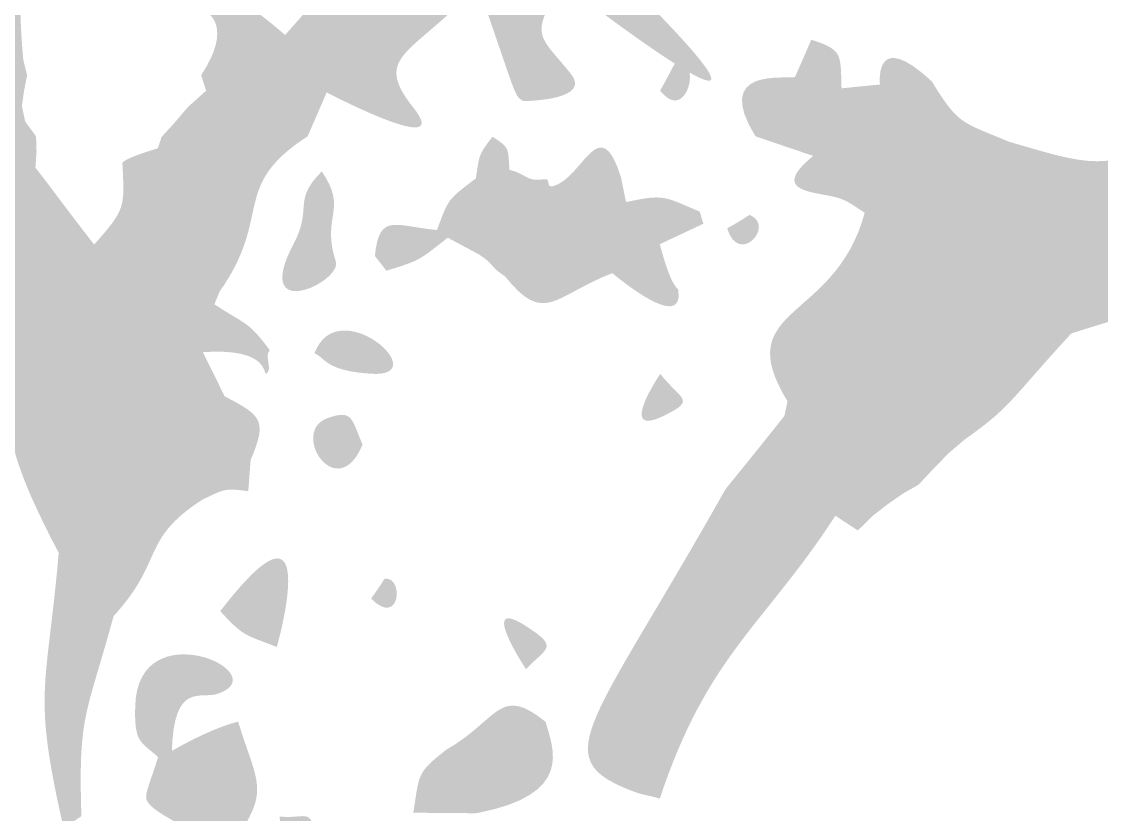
# Model space of a CAD drawing. Header units: millimetres. Extents: x 1061 to 1250, y 28 to 134.
# Drawn here: x 1211.73 to 1223.41, y 76.07 to 84.65 of the extents above; entities that cross this region are included whole.
import ezdxf

# ---------------------------------------------------------------- set-up
doc = ezdxf.new("R2010")
doc.units = ezdxf.units.MM

msp = doc.modelspace()

# ---------------------------------------------------------------- hatches: boundary and pattern name
at = {"true_color": 0x080808, "transparency": 33554687}
h = msp.add_hatch(color=18, dxfattribs=at)
edge = h.paths.add_edge_path(flags=0)
edge.add_spline(control_points=[(1212.711, 88.15), (1212.711, 88.15), (1213.281, 88.113), (1213.281, 88.113), (1213.579, 85.674), (1211.911, 86.324), (1211.742, 85.238), (1211.691, 84.908), (1211.745, 84.318), (1211.753, 84.238), (1211.753, 84.238), (1211.794, 84.072), (1211.794, 84.072), (1211.794, 84.072), (1211.761, 83.905), (1211.761, 83.905), (1211.761, 83.905), (1211.738, 83.739), (1211.738, 83.739), (1211.738, 83.739), (1211.773, 83.572), (1211.773, 83.572), (1211.773, 83.572), (1211.891, 83.41), (1211.891, 83.41), (1211.891, 83.41), (1211.896, 83.239), (1211.896, 83.239), (1211.896, 83.239), (1211.884, 83.072), (1211.884, 83.072), (1211.884, 83.072), (1212.013, 82.906), (1212.013, 82.906), (1212.053, 82.852), (1212.31, 82.507), (1212.519, 82.24), (1212.855, 82.621), (1212.85, 82.632), (1212.824, 83.121), (1212.822, 83.165), (1213.175, 83.272), (1213.207, 83.281), (1213.207, 83.281), (1213.248, 83.405), (1213.248, 83.405), (1213.248, 83.405), (1213.371, 83.538), (1213.371, 83.538), (1213.371, 83.538), (1213.536, 83.731), (1213.536, 83.731), (1213.536, 83.731), (1213.73, 83.905), (1213.73, 83.905), (1213.73, 83.905), (1213.922, 83.705), (1213.922, 83.705), (1213.61, 83.099), (1213.901, 83.04), (1213.681, 82.414), (1213.548, 82.038), (1213.385, 82.135), (1213.321, 81.733), (1213.098, 80.802), (1213.372, 80.775), (1213.615, 80.318), (1213.615, 80.318), (1213.712, 80.258), (1213.712, 80.258), (1213.831, 79.862), (1213.752, 79.886), (1213.688, 79.48), (1213.014, 79.042), (1213.286, 78.83), (1212.729, 78.22), (1212.303, 78.525), (1212.289, 78.539), (1212.258, 79.059), (1212.258, 79.059), (1212.477, 79.139), (1212.477, 79.139), (1212.669, 78.974), (1212.637, 78.673), (1212.75, 78.905), (1212.84, 79.089), (1212.59, 79.073), (1212.68, 79.258), (1212.749, 79.582), (1212.728, 79.55), (1212.733, 79.91), (1212.849, 80.486), (1212.768, 80.691), (1212.744, 80.754), (1212.554, 81.237), (1212.308, 81.048), (1212.169, 81.54), (1212.169, 81.54), (1212.178, 81.885), (1212.178, 81.885), (1212.156, 81.942), (1212.09, 82.112), (1211.626, 82.406), (1211.626, 82.406), (1211.56, 82.573), (1211.56, 82.573), (1211.56, 82.573), (1211.513, 82.739), (1211.513, 82.739), (1211.513, 82.739), (1211.448, 82.906), (1211.448, 82.906), (1211.448, 82.906), (1211.396, 83.072), (1211.396, 83.072), (1211.396, 83.072), (1211.412, 83.239), (1211.412, 83.239), (1211.412, 83.239), (1211.46, 83.405), (1211.46, 83.405), (1211.46, 83.405), (1211.452, 83.572), (1211.452, 83.572), (1211.452, 83.572), (1211.238, 83.739), (1211.238, 83.739), (1211.277, 84.257), (1211.207, 84.345), (1211.175, 84.385), (1210.574, 85.142), (1211.284, 86.02), (1211.617, 86.999), (1212.308, 87.516), (1212.782, 87.056), (1212.869, 87.902), (1212.869, 87.902), (1212.711, 88.15), (1212.711, 88.15)], knot_values=[0, 0, 0, 0, 1, 1, 1, 2, 2, 2, 3, 3, 3, 4, 4, 4, 5, 5, 5, 6, 6, 6, 7, 7, 7, 8, 8, 8, 9, 9, 9, 10, 10, 10, 11, 11, 11, 12, 12, 12, 13, 13, 13, 14, 14, 14, 15, 15, 15, 16, 16, 16, 17, 17, 17, 18, 18, 18, 19, 19, 19, 20, 20, 20, 21, 21, 21, 22, 22, 22, 23, 23, 23, 24, 24, 24, 25, 25, 25, 26, 26, 26, 27, 27, 27, 28, 28, 28, 29, 29, 29, 30, 30, 30, 31, 31, 31, 32, 32, 32, 33, 33, 33, 34, 34, 34, 35, 35, 35, 36, 36, 36, 37, 37, 37, 38, 38, 38, 39, 39, 39, 40, 40, 40, 41, 41, 41, 42, 42, 42, 43, 43, 43, 44, 44, 44, 45, 45, 45, 46, 46, 46, 46], degree=3, periodic=1)
h = msp.add_hatch(color=18, dxfattribs=at)
edge = h.paths.add_edge_path(flags=0)
edge.add_spline(control_points=[(1217.803, 86.113), (1217.499, 85.597), (1217.384, 85.667), (1217.316, 85.061), (1216.969, 85.146), (1216.993, 85.095), (1216.665, 85.047), (1215.974, 84.287), (1215.511, 84.298), (1215.971, 83.72), (1216.407, 83.173), (1215.101, 83.85), (1215.033, 83.886), (1215.033, 83.886), (1214.827, 83.411), (1214.827, 83.411), (1213.985, 82.867), (1214.455, 82.551), (1213.875, 81.731), (1213.875, 81.731), (1213.321, 81.733), (1213.321, 81.733), (1213.385, 82.135), (1213.548, 82.038), (1213.681, 82.414), (1213.901, 83.04), (1213.61, 83.099), (1213.922, 83.705), (1213.922, 83.705), (1214.583, 84.507), (1214.583, 84.507), (1215.036, 85.021), (1215.043, 84.998), (1215.291, 85.628), (1216.254, 85.245), (1216.25, 85.238), (1216.262, 85.252), (1216.48, 85.508), (1216.382, 85.567), (1216.661, 85.731), (1217.275, 86.015), (1217.236, 86.531), (1217.803, 86.113)], knot_values=[0, 0, 0, 0, 1, 1, 1, 2, 2, 2, 3, 3, 3, 4, 4, 4, 5, 5, 5, 6, 6, 6, 7, 7, 7, 8, 8, 8, 9, 9, 9, 10, 10, 10, 11, 11, 11, 12, 12, 12, 13, 13, 13, 14, 14, 14, 14], degree=3, periodic=1)
h = msp.add_hatch(color=18, dxfattribs=at)
edge = h.paths.add_edge_path(flags=0)
edge.add_spline(control_points=[(1223.8, 85.511), (1224.198, 85.695), (1224.329, 85.535), (1224.176, 85.125), (1223.305, 84.192), (1223.785, 85.47), (1223.8, 85.511)], knot_values=[0, 0, 0, 0, 1, 1, 1, 2, 2, 2, 2], degree=3, periodic=1)
h = msp.add_hatch(color=18, dxfattribs=at)
edge = h.paths.add_edge_path(flags=0)
edge.add_spline(control_points=[(1214.583, 84.507), (1214.583, 84.507), (1213.922, 83.705), (1213.922, 83.705), (1213.922, 83.705), (1213.73, 83.905), (1213.73, 83.905), (1213.73, 83.905), (1213.675, 84.072), (1213.675, 84.072), (1214.022, 84.594), (1213.745, 84.745), (1213.745, 84.747), (1213.538, 85.429), (1214.53, 84.553), (1214.583, 84.507)], knot_values=[0, 0, 0, 0, 1, 1, 1, 2, 2, 2, 3, 3, 3, 4, 4, 4, 5, 5, 5, 5], degree=3, periodic=1)
h = msp.add_hatch(color=18, dxfattribs=at)
edge = h.paths.add_edge_path(flags=0)
edge.add_spline(control_points=[(1216.665, 85.047), (1216.993, 85.095), (1216.969, 85.146), (1217.316, 85.061), (1217.316, 85.061), (1217.484, 84.906), (1217.484, 84.906), (1217.243, 84.49), (1217.361, 84.471), (1217.672, 84.089), (1217.903, 83.805), (1217.209, 83.793), (1217.162, 83.792), (1217.055, 83.84), (1217.083, 83.867), (1216.665, 85.047)], knot_values=[0, 0, 0, 0, 1, 1, 1, 2, 2, 2, 3, 3, 3, 4, 4, 4, 5, 5, 5, 5], degree=3, periodic=1)
h = msp.add_hatch(color=18, dxfattribs=at)
edge = h.paths.add_edge_path(flags=0)
edge.add_spline(control_points=[(1218.069, 85.131), (1218.46, 84.899), (1218.435, 84.925), (1218.46, 84.899), (1220.408, 82.921), (1217.854, 84.864), (1217.814, 84.897), (1218.068, 85.12), (1218.053, 85.1), (1218.069, 85.131)], knot_values=[0, 0, 0, 0, 1, 1, 1, 2, 2, 2, 3, 3, 3, 3], degree=3, periodic=1)
h = msp.add_hatch(color=18, dxfattribs=at)
edge = h.paths.add_edge_path(flags=0)
edge.add_spline(control_points=[(1221.574, 84.006), (1221.574, 84.006), (1221.282, 83.738), (1221.282, 83.738), (1221.282, 83.738), (1221.014, 83.972), (1221.014, 83.972), (1221.01, 84.018), (1220.965, 84.572), (1221.574, 84.006)], knot_values=[0, 0, 0, 0, 1, 1, 1, 2, 2, 2, 3, 3, 3, 3], degree=3, periodic=1)
h = msp.add_hatch(color=18, dxfattribs=at)
edge = h.paths.add_edge_path(flags=0)
edge.add_spline(control_points=[(1220.272, 84.456), (1220.614, 84.347), (1220.587, 84.301), (1220.599, 83.93), (1220.315, 83.921), (1220.325, 83.894), (1220.096, 84.052), (1220.096, 84.052), (1220.272, 84.456), (1220.272, 84.456)], knot_values=[0, 0, 0, 0, 1, 1, 1, 2, 2, 2, 3, 3, 3, 3], degree=3, periodic=1)
h = msp.add_hatch(color=18, dxfattribs=at)
edge = h.paths.add_edge_path(flags=0)
edge.add_spline(control_points=[(1218.637, 83.905), (1218.802, 84.194), (1218.778, 84.185), (1218.802, 84.194), (1219.103, 84.302), (1218.935, 83.521), (1218.637, 83.905)], knot_values=[0, 0, 0, 0, 1, 1, 1, 2, 2, 2, 2], degree=3, periodic=1)
h = msp.add_hatch(color=18, dxfattribs=at)
edge = h.paths.add_edge_path(flags=0)
edge.add_spline(control_points=[(1220.096, 84.052), (1220.325, 83.894), (1220.315, 83.921), (1220.599, 83.93), (1220.599, 83.93), (1221.014, 83.972), (1221.014, 83.972), (1221.014, 83.972), (1221.282, 83.738), (1221.282, 83.738), (1221.357, 83.348), (1221.284, 83.124), (1223.396, 82.444), (1223.28, 82.223), (1223.27, 82.252), (1222.941, 81.892), (1222.792, 82.905), (1222.362, 82.183), (1221.422, 81.794), (1220.733, 81.508), (1221.75, 82.821), (1220.945, 82.891), (1220.945, 82.891), (1220.775, 83.064), (1220.775, 83.064), (1220.775, 83.064), (1220.292, 83.199), (1220.292, 83.199), (1220.292, 83.199), (1219.668, 83.411), (1219.668, 83.411), (1219.201, 84.165), (1219.995, 84.026), (1220.096, 84.052)], knot_values=[0, 0, 0, 0, 1, 1, 1, 2, 2, 2, 3, 3, 3, 4, 4, 4, 5, 5, 5, 6, 6, 6, 7, 7, 7, 8, 8, 8, 9, 9, 9, 10, 10, 10, 11, 11, 11, 11], degree=3, periodic=1)
h = msp.add_hatch(color=18, dxfattribs=at)
edge = h.paths.add_edge_path(flags=0)
edge.add_spline(control_points=[(1221.574, 84.006), (1221.863, 83.536), (1221.891, 83.57), (1222.405, 83.354), (1223.406, 83.058), (1223.416, 83.058), (1224.387, 83.44), (1224.747, 83.169), (1224.786, 83.008), (1224.375, 82.797), (1224.298, 82.765), (1224.306, 82.775), (1223.396, 82.444), (1221.284, 83.124), (1221.357, 83.348), (1221.282, 83.738), (1221.282, 83.738), (1221.574, 84.006), (1221.574, 84.006)], knot_values=[0, 0, 0, 0, 1, 1, 1, 2, 2, 2, 3, 3, 3, 4, 4, 4, 5, 5, 5, 6, 6, 6, 6], degree=3, periodic=1)
h = msp.add_hatch(color=18, dxfattribs=at)
edge = h.paths.add_edge_path(flags=0)
edge.add_spline(control_points=[(1211.028, 83.4), (1211.028, 83.4), (1211.238, 83.739), (1211.238, 83.739), (1211.238, 83.739), (1211.452, 83.572), (1211.452, 83.572), (1211.452, 83.572), (1211.46, 83.405), (1211.46, 83.405), (1211.46, 83.405), (1211.412, 83.239), (1211.412, 83.239), (1211.412, 83.239), (1211.396, 83.072), (1211.396, 83.072), (1211.396, 83.072), (1211.448, 82.906), (1211.448, 82.906), (1211.448, 82.906), (1211.513, 82.739), (1211.513, 82.739), (1211.513, 82.739), (1211.56, 82.573), (1211.56, 82.573), (1211.56, 82.573), (1211.626, 82.406), (1211.626, 82.406), (1212.09, 82.112), (1212.156, 81.942), (1212.178, 81.885), (1212.178, 81.885), (1212.13, 81.638), (1212.13, 81.638), (1211.717, 81.632), (1211.742, 81.633), (1211.352, 81.729), (1211.046, 83.27), (1211.055, 83.267), (1211.028, 83.4)], knot_values=[0, 0, 0, 0, 1, 1, 1, 2, 2, 2, 3, 3, 3, 4, 4, 4, 5, 5, 5, 6, 6, 6, 7, 7, 7, 8, 8, 8, 9, 9, 9, 10, 10, 10, 11, 11, 11, 12, 12, 12, 13, 13, 13, 13], degree=3, periodic=1)
h = msp.add_hatch(color=18, dxfattribs=at)
edge = h.paths.add_edge_path(flags=0)
edge.add_spline(control_points=[(1217.009, 83.049), (1217.22, 82.993), (1217.176, 82.918), (1217.394, 82.947), (1217.454, 82.955), (1217.403, 82.852), (1217.478, 82.871), (1217.804, 82.953), (1217.982, 83.71), (1218.215, 82.966), (1217.38, 82.34), (1217.051, 81.992), (1216.961, 81.896), (1216.794, 82.006), (1216.848, 82.021), (1216.687, 82.128), (1216.661, 82.145), (1216.687, 82.128), (1216.342, 82.314), (1216.676, 82.539), (1216.68, 82.522), (1216.823, 82.914), (1216.823, 82.914), (1217.009, 83.049), (1217.009, 83.049)], knot_values=[0, 0, 0, 0, 1, 1, 1, 2, 2, 2, 3, 3, 3, 4, 4, 4, 5, 5, 5, 6, 6, 6, 7, 7, 7, 8, 8, 8, 8], degree=3, periodic=1)
h = msp.add_hatch(color=18, dxfattribs=at)
edge = h.paths.add_edge_path(flags=0)
edge.add_spline(control_points=[(1216.826, 83.406), (1217.02, 83.284), (1216.99, 83.279), (1217.009, 83.049), (1217.009, 83.049), (1216.823, 82.914), (1216.823, 82.914), (1216.823, 82.914), (1216.645, 82.955), (1216.645, 82.955), (1216.686, 83.208), (1216.667, 83.203), (1216.826, 83.406)], knot_values=[0, 0, 0, 0, 1, 1, 1, 2, 2, 2, 3, 3, 3, 4, 4, 4, 4], degree=3, periodic=1)
h = msp.add_hatch(color=18, dxfattribs=at)
edge = h.paths.add_edge_path(flags=0)
edge.add_spline(control_points=[(1220.292, 83.199), (1220.292, 83.199), (1220.775, 83.064), (1220.775, 83.064), (1220.775, 83.064), (1220.945, 82.891), (1220.945, 82.891), (1220.945, 82.891), (1220.849, 82.583), (1220.849, 82.583), (1220.583, 82.767), (1220.592, 82.739), (1220.298, 82.8), (1219.994, 82.863), (1220.048, 82.996), (1220.292, 83.199)], knot_values=[0, 0, 0, 0, 1, 1, 1, 2, 2, 2, 3, 3, 3, 4, 4, 4, 5, 5, 5, 5], degree=3, periodic=1)
h = msp.add_hatch(color=18, dxfattribs=at)
edge = h.paths.add_edge_path(flags=0)
edge.add_spline(control_points=[(1214.98, 83.031), (1215.269, 82.607), (1214.969, 82.559), (1215.131, 82.057), (1215.203, 81.835), (1214.213, 81.373), (1214.678, 82.254), (1214.881, 82.636), (1214.66, 82.715), (1214.98, 83.031)], knot_values=[0, 0, 0, 0, 1, 1, 1, 2, 2, 2, 3, 3, 3, 3], degree=3, periodic=1)
h = msp.add_hatch(color=18, dxfattribs=at)
edge = h.paths.add_edge_path(flags=0)
edge.add_spline(control_points=[(1216.645, 82.955), (1216.645, 82.955), (1216.823, 82.914), (1216.823, 82.914), (1216.68, 82.522), (1216.676, 82.539), (1216.342, 82.314), (1216.342, 82.314), (1216.225, 82.397), (1216.225, 82.397), (1216.352, 82.739), (1216.339, 82.723), (1216.645, 82.955)], knot_values=[0, 0, 0, 0, 1, 1, 1, 2, 2, 2, 3, 3, 3, 4, 4, 4, 4], degree=3, periodic=1)
h = msp.add_hatch(color=18, dxfattribs=at)
edge = h.paths.add_edge_path(flags=0)
edge.add_spline(control_points=[(1218.215, 82.966), (1218.215, 82.966), (1218.269, 82.699), (1218.269, 82.699), (1218.269, 82.699), (1218.249, 82.573), (1218.249, 82.573), (1218.249, 82.573), (1218.232, 82.437), (1218.232, 82.437), (1218.13, 82.189), (1218.152, 82.204), (1218.121, 81.931), (1217.488, 81.685), (1217.39, 81.36), (1216.961, 81.896), (1217.051, 81.992), (1217.38, 82.34), (1218.215, 82.966)], knot_values=[0, 0, 0, 0, 1, 1, 1, 2, 2, 2, 3, 3, 3, 4, 4, 4, 5, 5, 5, 6, 6, 6, 6], degree=3, periodic=1)
h = msp.add_hatch(color=18, dxfattribs=at)
edge = h.paths.add_edge_path(flags=0)
edge.add_spline(control_points=[(1220.945, 82.891), (1221.75, 82.821), (1220.733, 81.508), (1221.422, 81.794), (1222.362, 82.183), (1222.792, 82.905), (1222.941, 81.892), (1222.777, 81.661), (1222.699, 81.552), (1220.532, 79.306), (1219.765, 78.121), (1219.151, 77.806), (1218.634, 76.246), (1218.454, 76.298), (1218.468, 76.275), (1218.293, 76.345), (1217.416, 76.696), (1217.915, 77.055), (1219.323, 79.556), (1219.364, 79.63), (1219.372, 79.618), (1219.981, 80.386), (1220.347, 80.417), (1220.821, 80.656), (1221.618, 81.21), (1221.038, 81.539), (1220.976, 81.502), (1220.443, 81.077), (1220.164, 80.855), (1220.235, 80.818), (1220.015, 80.544), (1219.379, 81.583), (1220.528, 81.389), (1220.849, 82.583), (1220.849, 82.583), (1220.945, 82.891), (1220.945, 82.891)], knot_values=[0, 0, 0, 0, 1, 1, 1, 2, 2, 2, 3, 3, 3, 4, 4, 4, 5, 5, 5, 6, 6, 6, 7, 7, 7, 8, 8, 8, 9, 9, 9, 10, 10, 10, 11, 11, 11, 12, 12, 12, 12], degree=3, periodic=1)
h = msp.add_hatch(color=18, dxfattribs=at)
edge = h.paths.add_edge_path(flags=0)
edge.add_spline(control_points=[(1218.269, 82.699), (1218.683, 82.788), (1218.673, 82.763), (1219.066, 82.596), (1219.066, 82.596), (1219.105, 82.465), (1219.105, 82.465), (1219.105, 82.465), (1218.634, 82.244), (1218.634, 82.244), (1218.634, 82.244), (1218.232, 82.437), (1218.232, 82.437), (1218.232, 82.437), (1218.249, 82.573), (1218.249, 82.573), (1218.249, 82.573), (1218.269, 82.699), (1218.269, 82.699)], knot_values=[0, 0, 0, 0, 1, 1, 1, 2, 2, 2, 3, 3, 3, 4, 4, 4, 5, 5, 5, 6, 6, 6, 6], degree=3, periodic=1)
h = msp.add_hatch(color=18, dxfattribs=at)
edge = h.paths.add_edge_path(flags=0)
edge.add_spline(control_points=[(1224.375, 82.797), (1224.396, 82.786), (1224.376, 82.794), (1224.859, 82.646), (1224.859, 82.646), (1224.723, 82.326), (1224.723, 82.326), (1224.723, 82.326), (1224.558, 82.304), (1224.558, 82.304), (1224.558, 82.304), (1224.394, 82.275), (1224.394, 82.275), (1224.394, 82.275), (1224.229, 82.255), (1224.229, 82.255), (1224.229, 82.255), (1224.065, 82.263), (1224.065, 82.263), (1224.036, 82.248), (1223.426, 81.938), (1223.892, 81.897), (1225.065, 81.795), (1223.114, 81.313), (1223.078, 81.273), (1222.396, 80.531), (1222.445, 80.497), (1221.926, 80.127), (1221.926, 80.127), (1221.762, 79.987), (1221.762, 79.987), (1221.762, 79.987), (1221.597, 79.82), (1221.597, 79.82), (1221.597, 79.82), (1221.433, 79.643), (1221.433, 79.643), (1221.433, 79.643), (1221.268, 79.549), (1221.268, 79.549), (1221.268, 79.549), (1221.104, 79.435), (1221.104, 79.435), (1221.104, 79.435), (1220.939, 79.307), (1220.939, 79.307), (1220.939, 79.307), (1220.775, 79.147), (1220.775, 79.147), (1220.775, 79.147), (1220.532, 79.306), (1220.532, 79.306), (1222.699, 81.552), (1222.777, 81.661), (1222.941, 81.892), (1223.27, 82.252), (1223.28, 82.223), (1223.396, 82.444), (1224.306, 82.775), (1224.298, 82.765), (1224.375, 82.797)], knot_values=[0, 0, 0, 0, 1, 1, 1, 2, 2, 2, 3, 3, 3, 4, 4, 4, 5, 5, 5, 6, 6, 6, 7, 7, 7, 8, 8, 8, 9, 9, 9, 10, 10, 10, 11, 11, 11, 12, 12, 12, 13, 13, 13, 14, 14, 14, 15, 15, 15, 16, 16, 16, 17, 17, 17, 18, 18, 18, 19, 19, 19, 20, 20, 20, 20], degree=3, periodic=1)
h = msp.add_hatch(color=18, dxfattribs=at)
edge = h.paths.add_edge_path(flags=0)
edge.add_spline(control_points=[(1216.225, 82.397), (1216.225, 82.397), (1216.342, 82.314), (1216.342, 82.314), (1216.035, 82.075), (1216.053, 82.071), (1215.678, 81.957), (1215.678, 81.957), (1215.554, 82.117), (1215.554, 82.117), (1215.6, 82.586), (1215.767, 82.442), (1216.225, 82.397)], knot_values=[0, 0, 0, 0, 1, 1, 1, 2, 2, 2, 3, 3, 3, 4, 4, 4, 4], degree=3, periodic=1)
h = msp.add_hatch(color=18, dxfattribs=at)
edge = h.paths.add_edge_path(flags=0)
edge.add_spline(control_points=[(1219.363, 82.415), (1219.615, 82.557), (1219.594, 82.566), (1219.615, 82.557), (1219.881, 82.433), (1219.484, 82.005), (1219.363, 82.415)], knot_values=[0, 0, 0, 0, 1, 1, 1, 2, 2, 2, 2], degree=3, periodic=1)
h = msp.add_hatch(color=18, dxfattribs=at)
edge = h.paths.add_edge_path(flags=0)
edge.add_spline(control_points=[(1218.232, 82.437), (1218.232, 82.437), (1218.634, 82.244), (1218.634, 82.244), (1218.769, 81.735), (1218.829, 81.786), (1218.835, 81.743), (1218.895, 81.282), (1218.166, 81.893), (1218.121, 81.931), (1218.152, 82.204), (1218.13, 82.189), (1218.232, 82.437)], knot_values=[0, 0, 0, 0, 1, 1, 1, 2, 2, 2, 3, 3, 3, 4, 4, 4, 4], degree=3, periodic=1)
for points in [[(1212.178, 81.885), (1212.169, 81.54), (1212.13, 81.638)], [(1212.554, 79.237), (1212.477, 79.139), (1212.258, 79.059)]]:
    msp.add_hatch(color=18, dxfattribs=at).paths.add_polyline_path(points, flags=0)
h = msp.add_hatch(color=18, dxfattribs=at)
edge = h.paths.add_edge_path(flags=0)
edge.add_spline(control_points=[(1221.738, 81.287), (1221.939, 81.561), (1222.074, 81.89), (1222.033, 81.556), (1222.029, 81.524), (1222.033, 81.556), (1221.738, 81.287)], knot_values=[0, 0, 0, 0, 1, 1, 1, 2, 2, 2, 2], degree=3, periodic=1)
h = msp.add_hatch(color=18, dxfattribs=at)
edge = h.paths.add_edge_path(flags=0)
edge.add_spline(control_points=[(1211.352, 81.729), (1211.742, 81.633), (1211.717, 81.632), (1212.13, 81.638), (1212.13, 81.638), (1212.169, 81.54), (1212.169, 81.54), (1212.308, 81.048), (1212.554, 81.237), (1212.744, 80.754), (1212.768, 80.691), (1212.849, 80.486), (1212.733, 79.91), (1212.728, 79.55), (1212.749, 79.582), (1212.68, 79.258), (1212.68, 79.258), (1212.554, 79.237), (1212.554, 79.237), (1212.554, 79.237), (1212.258, 79.059), (1212.258, 79.059), (1212.258, 79.059), (1212.136, 78.905), (1212.136, 78.905), (1211.442, 80.219), (1211.652, 80.267), (1211.352, 81.729)], knot_values=[0, 0, 0, 0, 1, 1, 1, 2, 2, 2, 3, 3, 3, 4, 4, 4, 5, 5, 5, 6, 6, 6, 7, 7, 7, 8, 8, 8, 9, 9, 9, 9], degree=3, periodic=1)
h = msp.add_hatch(color=18, dxfattribs=at)
edge = h.paths.add_edge_path(flags=0)
edge.add_spline(control_points=[(1213.321, 81.733), (1213.321, 81.733), (1213.875, 81.731), (1213.875, 81.731), (1213.875, 81.731), (1213.819, 81.594), (1213.819, 81.594), (1213.819, 81.594), (1213.694, 81.076), (1213.694, 81.076), (1213.694, 81.076), (1213.93, 80.598), (1213.93, 80.598), (1213.93, 80.598), (1213.615, 80.318), (1213.615, 80.318), (1213.372, 80.775), (1213.098, 80.802), (1213.321, 81.733)], knot_values=[0, 0, 0, 0, 1, 1, 1, 2, 2, 2, 3, 3, 3, 4, 4, 4, 5, 5, 5, 6, 6, 6, 6], degree=3, periodic=1)
h = msp.add_hatch(color=18, dxfattribs=at)
edge = h.paths.add_edge_path(flags=0)
edge.add_spline(control_points=[(1214.9, 81.063), (1215.157, 81.744), (1216.215, 80.797), (1215.516, 80.842), (1215.006, 80.874), (1215.018, 81.021), (1214.9, 81.063)], knot_values=[0, 0, 0, 0, 1, 1, 1, 2, 2, 2, 2], degree=3, periodic=1)
h = msp.add_hatch(color=18, dxfattribs=at)
edge = h.paths.add_edge_path(flags=0)
edge.add_spline(control_points=[(1213.819, 81.594), (1214.154, 81.37), (1214.177, 81.424), (1214.419, 81.095), (1214.352, 81.045), (1214.451, 80.896), (1214.384, 80.846), (1214.337, 80.811), (1214.439, 81.126), (1213.694, 81.076), (1213.694, 81.076), (1213.819, 81.594), (1213.819, 81.594)], knot_values=[0, 0, 0, 0, 1, 1, 1, 2, 2, 2, 3, 3, 3, 4, 4, 4, 4], degree=3, periodic=1)
h = msp.add_hatch(color=18, dxfattribs=at)
edge = h.paths.add_edge_path(flags=0)
edge.add_spline(control_points=[(1221.618, 81.21), (1220.821, 80.656), (1220.347, 80.417), (1219.981, 80.386), (1219.981, 80.386), (1220.015, 80.544), (1220.015, 80.544), (1220.235, 80.818), (1220.164, 80.855), (1220.443, 81.077), (1220.976, 81.502), (1221.038, 81.539), (1221.618, 81.21)], knot_values=[0, 0, 0, 0, 1, 1, 1, 2, 2, 2, 3, 3, 3, 4, 4, 4, 4], degree=3, periodic=1)
h = msp.add_hatch(color=18, dxfattribs=at)
edge = h.paths.add_edge_path(flags=0)
edge.add_spline(control_points=[(1218.639, 80.841), (1218.835, 80.59), (1218.997, 80.566), (1218.782, 80.442), (1218.112, 80.056), (1218.62, 80.813), (1218.639, 80.841)], knot_values=[0, 0, 0, 0, 1, 1, 1, 2, 2, 2, 2], degree=3, periodic=1)
h = msp.add_hatch(color=18, dxfattribs=at)
edge = h.paths.add_edge_path(flags=0)
edge.add_spline(control_points=[(1213.93, 80.598), (1214.335, 80.388), (1214.391, 80.335), (1214.21, 79.907), (1214.21, 79.907), (1213.712, 80.258), (1213.712, 80.258), (1213.712, 80.258), (1213.615, 80.318), (1213.615, 80.318), (1213.615, 80.318), (1213.93, 80.598), (1213.93, 80.598)], knot_values=[0, 0, 0, 0, 1, 1, 1, 2, 2, 2, 3, 3, 3, 4, 4, 4, 4], degree=3, periodic=1)
h = msp.add_hatch(color=18, dxfattribs=at)
edge = h.paths.add_edge_path(flags=0)
edge.add_spline(control_points=[(1215.421, 80.076), (1215.145, 79.411), (1214.625, 80.217), (1215.044, 80.363), (1215.319, 80.459), (1215.299, 80.354), (1215.421, 80.076)], knot_values=[0, 0, 0, 0, 1, 1, 1, 2, 2, 2, 2], degree=3, periodic=1)
h = msp.add_hatch(color=18, dxfattribs=at)
edge = h.paths.add_edge_path(flags=0)
edge.add_spline(control_points=[(1213.712, 80.258), (1213.712, 80.258), (1214.21, 79.907), (1214.21, 79.907), (1214.21, 79.907), (1214.185, 79.572), (1214.185, 79.572), (1213.917, 79.606), (1213.931, 79.593), (1213.688, 79.48), (1213.752, 79.886), (1213.831, 79.862), (1213.712, 80.258)], knot_values=[0, 0, 0, 0, 1, 1, 1, 2, 2, 2, 3, 3, 3, 4, 4, 4, 4], degree=3, periodic=1)
h = msp.add_hatch(color=18, dxfattribs=at)
edge = h.paths.add_edge_path(flags=0)
edge.add_spline(control_points=[(1212.113, 79.744), (1212.213, 79.416), (1212.462, 79.073), (1212.234, 79.348), (1212.213, 79.373), (1212.234, 79.348), (1212.113, 79.744)], knot_values=[0, 0, 0, 0, 1, 1, 1, 2, 2, 2, 2], degree=3, periodic=1)
h = msp.add_hatch(color=18, dxfattribs=at)
edge = h.paths.add_edge_path(flags=0)
edge.add_spline(control_points=[(1213.882, 78.274), (1215.004, 79.733), (1214.512, 77.941), (1214.493, 77.886), (1214.15, 78.023), (1214.142, 77.99), (1213.882, 78.274)], knot_values=[0, 0, 0, 0, 1, 1, 1, 2, 2, 2, 2], degree=3, periodic=1)
h = msp.add_hatch(color=18, dxfattribs=at)
edge = h.paths.add_edge_path(flags=0)
edge.add_spline(control_points=[(1212.554, 79.237), (1212.554, 79.237), (1212.68, 79.258), (1212.68, 79.258), (1212.59, 79.073), (1212.84, 79.089), (1212.75, 78.905), (1212.637, 78.673), (1212.669, 78.974), (1212.477, 79.139), (1212.477, 79.139), (1212.554, 79.237), (1212.554, 79.237)], knot_values=[0, 0, 0, 0, 1, 1, 1, 2, 2, 2, 3, 3, 3, 4, 4, 4, 4], degree=3, periodic=1)
h = msp.add_hatch(color=18, dxfattribs=at)
edge = h.paths.add_edge_path(flags=0)
edge.add_spline(control_points=[(1212.258, 79.059), (1212.289, 78.539), (1212.303, 78.525), (1212.729, 78.22), (1212.433, 77.134), (1212.346, 77.168), (1212.381, 76.056), (1212.381, 76.056), (1212.189, 75.926), (1212.189, 75.926), (1211.848, 77.416), (1212.005, 77.403), (1212.136, 78.905), (1212.136, 78.905), (1212.258, 79.059), (1212.258, 79.059)], knot_values=[0, 0, 0, 0, 1, 1, 1, 2, 2, 2, 3, 3, 3, 4, 4, 4, 5, 5, 5, 5], degree=3, periodic=1)
h = msp.add_hatch(color=18, dxfattribs=at)
edge = h.paths.add_edge_path(flags=0)
edge.add_spline(control_points=[(1215.513, 78.41), (1215.67, 78.626), (1215.648, 78.626), (1215.67, 78.626), (1215.871, 78.633), (1215.822, 78.095), (1215.513, 78.41)], knot_values=[0, 0, 0, 0, 1, 1, 1, 2, 2, 2, 2], degree=3, periodic=1)
h = msp.add_hatch(color=18, dxfattribs=at)
edge = h.paths.add_edge_path(flags=0)
edge.add_spline(control_points=[(1217.187, 77.646), (1217.17, 77.673), (1216.597, 78.548), (1217.3, 78.035), (1217.517, 77.877), (1217.379, 77.848), (1217.187, 77.646)], knot_values=[0, 0, 0, 0, 1, 1, 1, 2, 2, 2, 2], degree=3, periodic=1)
h = msp.add_hatch(color=18, dxfattribs=at)
edge = h.paths.add_edge_path(flags=0)
edge.add_spline(control_points=[(1213.211, 76.695), (1213.016, 76.868), (1212.951, 76.849), (1212.963, 77.25), (1212.994, 78.285), (1214.506, 77.601), (1213.855, 77.38), (1213.672, 77.317), (1213.381, 77.518), (1213.359, 76.761), (1213.359, 76.761), (1213.211, 76.695), (1213.211, 76.695)], knot_values=[0, 0, 0, 0, 1, 1, 1, 2, 2, 2, 3, 3, 3, 4, 4, 4, 4], degree=3, periodic=1)
h = msp.add_hatch(color=18, dxfattribs=at)
edge = h.paths.add_edge_path(flags=0)
edge.add_spline(control_points=[(1216.325, 76.774), (1216.893, 77.098), (1216.895, 77.484), (1217.399, 77.077), (1217.486, 76.775), (1217.701, 76.289), (1216.663, 76.09), (1216.525, 76.48), (1216.637, 76.519), (1216.325, 76.774)], knot_values=[0, 0, 0, 0, 1, 1, 1, 2, 2, 2, 3, 3, 3, 3], degree=3, periodic=1)
h = msp.add_hatch(color=18, dxfattribs=at)
edge = h.paths.add_edge_path(flags=0)
edge.add_spline(control_points=[(1214.075, 77.079), (1214.287, 76.391), (1214.431, 76.344), (1214.014, 75.754), (1213.923, 75.624), (1213.861, 75.499), (1214.055, 75.271), (1214.528, 74.716), (1213.384, 74.45), (1214.391, 72.261), (1214.563, 71.848), (1214.531, 71.834), (1214.933, 71.632), (1214.988, 71.415), (1214.932, 71.447), (1214.837, 71.262), (1214.377, 70.773), (1214.908, 70.611), (1214.603, 70.035), (1214.485, 70.045), (1214.507, 69.98), (1214.397, 69.989), (1214.376, 69.991), (1214.397, 69.989), (1214.141, 70.038), (1213.796, 70.298), (1213.818, 70.351), (1213.363, 70.285), (1213.096, 70.247), (1212.563, 71.18), (1212.79, 71.534), (1213.132, 72.069), (1212.264, 72.14), (1212.632, 72.65), (1212.676, 72.711), (1212.937, 73.666), (1212.962, 73.755), (1212.876, 73.82), (1212.987, 73.859), (1212.904, 73.922), (1212.889, 73.933), (1212.904, 73.922), (1212.692, 74.009), (1212.635, 74.101), (1212.307, 74.931), (1212.138, 74.156), (1212.138, 74.156), (1212.087, 74.069), (1212.087, 74.069), (1212.084, 74.505), (1212.111, 74.479), (1212.11, 74.926), (1212.661, 74.857), (1212.491, 75.141), (1212.69, 75.748), (1213.537, 75.751), (1213.53, 75.833), (1213.524, 75.901), (1213.519, 75.955), (1213.071, 76.126), (1213.081, 76.263), (1213.087, 76.34), (1213.092, 76.332), (1213.211, 76.695), (1213.211, 76.695), (1213.359, 76.761), (1213.359, 76.761), (1213.413, 76.793), (1213.77, 77), (1214.075, 77.079)], knot_values=[0, 0, 0, 0, 1, 1, 1, 2, 2, 2, 3, 3, 3, 4, 4, 4, 5, 5, 5, 6, 6, 6, 7, 7, 7, 8, 8, 8, 9, 9, 9, 10, 10, 10, 11, 11, 11, 12, 12, 12, 13, 13, 13, 14, 14, 14, 15, 15, 15, 16, 16, 16, 17, 17, 17, 18, 18, 18, 19, 19, 19, 20, 20, 20, 21, 21, 21, 22, 22, 22, 23, 23, 23, 23], degree=3, periodic=1)
h = msp.add_hatch(color=18, dxfattribs=at)
edge = h.paths.add_edge_path(flags=0)
edge.add_spline(control_points=[(1216.325, 76.774), (1216.637, 76.519), (1216.525, 76.48), (1216.663, 76.09), (1216.637, 76.086), (1216.661, 76.088), (1215.969, 76.093), (1216.037, 76.503), (1215.995, 76.517), (1216.325, 76.774)], knot_values=[0, 0, 0, 0, 1, 1, 1, 2, 2, 2, 3, 3, 3, 3], degree=3, periodic=1)
h = msp.add_hatch(color=18, dxfattribs=at)
edge = h.paths.add_edge_path(flags=0)
edge.add_spline(control_points=[(1214.524, 76.052), (1214.783, 76.027), (1214.845, 76.128), (1214.892, 75.929), (1214.958, 75.647), (1214.537, 75.547), (1214.524, 76.052)], knot_values=[0, 0, 0, 0, 1, 1, 1, 2, 2, 2, 2], degree=3, periodic=1)

doc.saveas('drawing.dxf')
